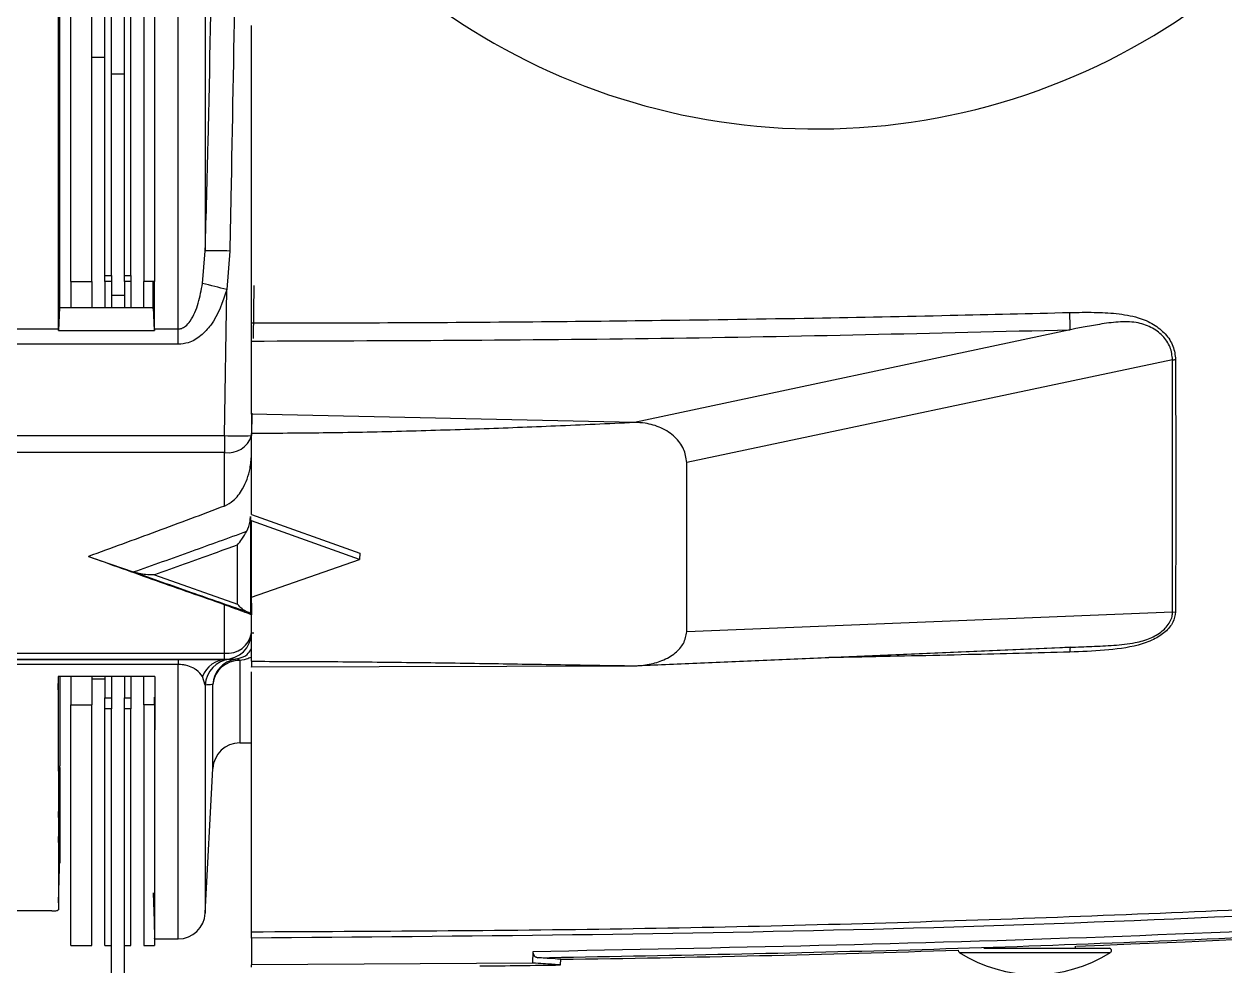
# Model space of a CAD drawing. Extents: x 11 to 120, y 2 to 94.
# Drawn here: x 89.089 to 91.848, y 37.097 to 39.26 of the extents above; entities that cross this region are included whole.
import ezdxf

# ---------------------------------------------------------------- set-up
doc = ezdxf.new("R2010")
doc.units = 0
doc.header["$MEASUREMENT"] = 0
doc.layers.add('OBJECT', color=7, linetype='CONTINUOUS')

msp = doc.modelspace()

# ---------------------------------------------------------------- linework, layer by layer
at = {"layer": 'OBJECT'}
for p, q in [((89.505, 40.4989), (89.505, 38.7391)), ((89.4431, 38.5595), (89.4431, 40.2281)), ((89.3882, 39.9622), (89.3882, 38.6689)), ((89.3342, 38.6826), (89.3342, 39.9077)), ((89.3642, 39.9289), (89.3642, 38.6689)), ((89.1677, 38.5595), (89.1677, 39.8967)), ((89.1704, 39.8966), (89.1704, 39.1428)), ((89.1964, 38.6689), (89.1964, 39.8959)), ((89.2444, 38.6689), (89.2444, 39.8947)), ((89.2744, 38.6826), (89.2744, 39.8939)), ((89.2893, 38.6826), (89.2893, 39.8951)), ((89.3193, 38.6826), (89.3193, 39.9002)), ((89.6113, 38.5733), (89.6113, 39.2563)), ((89.2444, 39.184), (89.2744, 39.184)), ((89.1705, 39.1433), (89.1704, 39.1428)), ((89.1705, 39.1433), (89.1704, 39.1433)), ((89.1705, 38.6057), (89.1705, 39.1433)), ((89.2893, 39.1457), (89.3193, 39.1457)), ((89.4988, 38.6639), (89.505, 38.7391)), ((89.5614, 38.7385), (89.5546, 38.6499)), ((89.1964, 38.6689), (89.2444, 38.6689)), ((89.1964, 38.6689), (89.1964, 38.6089)), ((89.2444, 38.6689), (89.2444, 38.6089)), ((89.2744, 38.6826), (89.2893, 38.6826)), ((89.2744, 38.6689), (89.2744, 38.6826)), ((89.2893, 38.6689), (89.2744, 38.6689)), ((89.2744, 38.6689), (89.2744, 38.6089)), ((89.2893, 38.6826), (89.2893, 38.6689)), ((89.2893, 38.6689), (89.2893, 38.6089)), ((89.3193, 38.6826), (89.3342, 38.6826)), ((89.3193, 38.6689), (89.3193, 38.6826)), ((89.3342, 38.6689), (89.3193, 38.6689)), ((89.3193, 38.6689), (89.3193, 38.6089)), ((89.3342, 38.6826), (89.3342, 38.6689)), ((89.3342, 38.6689), (89.3342, 38.6089)), ((89.3882, 38.6689), (89.3642, 38.6689)), ((89.3642, 38.6089), (89.3642, 38.6689)), ((89.3855, 38.6057), (89.3855, 38.6689)), ((89.3882, 38.5595), (89.3882, 38.6689)), ((89.2893, 38.6374), (89.3193, 38.6374)), ((89.5494, 38.3146), (89.5546, 38.6499)), ((89.6166, 38.6597), (89.6148, 38.5374)), ((89.1701, 38.6089), (89.1677, 38.556)), ((89.1701, 38.6089), (89.3859, 38.6089)), ((89.3882, 38.556), (89.3859, 38.6089)), ((88.5964, 38.5595), (89.1677, 38.5595)), ((89.1677, 38.5595), (89.1677, 38.556)), ((89.1677, 38.5559), (89.1677, 38.556)), ((89.1677, 38.5559), (89.3883, 38.5559)), ((89.3882, 38.5595), (89.4431, 38.5595)), ((89.3882, 38.5595), (89.3882, 38.556)), ((89.3882, 38.556), (89.3883, 38.5559)), ((89.4431, 38.5244), (89.4431, 38.5595)), ((91.4925, 38.5577), (90.4913, 38.3446)), ((89.6113, 38.364), (89.6113, 38.5317)), ((89.4431, 38.5244), (88.5964, 38.5244)), ((91.7278, 38.4887), (90.6113, 38.2531)), ((89.6121, 38.3663), (89.6113, 38.3146)), ((90.4913, 38.3446), (89.6113, 38.364)), ((88.5964, 38.3146), (89.5494, 38.3146)), ((89.5494, 38.3146), (89.5494, 38.276)), ((89.6113, 38.1336), (89.6113, 38.3195)), ((89.5494, 38.276), (88.5964, 38.276)), ((89.5494, 38.1529), (89.5494, 38.276)), ((90.6113, 37.8642), (90.6113, 38.2531)), ((89.6113, 38.1336), (89.8602, 38.0445)), ((89.8591, 38.0303), (89.6113, 38.119)), ((89.6113, 37.9438), (89.6113, 38.119)), ((89.5791, 37.9273), (89.579, 38.0635)), ((89.2363, 38.037), (89.3392, 38.0014)), ((89.6113, 37.9438), (89.8591, 38.0303)), ((89.8602, 38.0445), (89.8591, 38.0303)), ((89.3883, 37.9945), (89.5791, 37.9273)), ((89.5494, 37.815), (89.5494, 37.9262)), ((89.6113, 37.7963), (89.6113, 37.9433)), ((89.6113, 37.93), (89.6113, 37.9031)), ((91.7278, 37.9095), (90.6113, 37.8642)), ((91.7278, 37.9095), (91.7349, 37.91)), ((88.5964, 37.815), (89.5494, 37.815)), ((89.5494, 37.8008), (89.5494, 37.815)), ((90.4913, 37.786), (91.4925, 37.8284)), ((90.4996, 37.7865), (91.4865, 37.8284)), ((91.4927, 37.8284), (91.4803, 37.8282)), ((91.4925, 37.8284), (91.4927, 37.8284)), ((91.5003, 37.829), (91.5732, 37.8321)), ((89.5494, 37.8008), (88.5964, 37.8008)), ((88.5964, 37.8007), (89.4431, 37.8007)), ((89.4431, 37.7891), (88.5964, 37.7891)), ((89.4431, 37.8007), (89.4431, 37.7891)), ((89.4431, 37.1589), (89.4431, 37.7891)), ((89.5545, 37.8006), (89.5494, 37.8008)), ((89.5545, 37.8006), (89.5614, 37.8009)), ((89.5843, 37.7979), (89.5843, 37.6089)), ((89.6113, 37.7834), (90.4913, 37.786)), ((89.3889, 37.7612), (89.1671, 37.7612)), ((89.1671, 37.7307), (89.1679, 37.7612)), ((89.1705, 37.7612), (89.1705, 37.5561)), ((89.1964, 37.7612), (89.1964, 37.6961)), ((89.2444, 37.7612), (89.2444, 37.6961)), ((89.2444, 37.7561), (89.2744, 37.7561)), ((89.2744, 37.7612), (89.2744, 37.7124)), ((89.2893, 37.7612), (89.2893, 37.7124)), ((89.3193, 37.7612), (89.3193, 37.7124)), ((89.3342, 37.7612), (89.3342, 37.7124)), ((89.3642, 37.6961), (89.3642, 37.7612)), ((89.505, 37.7418), (89.4988, 37.7612)), ((89.6113, 37.1752), (89.6113, 37.7722)), ((89.505, 37.7418), (89.505, 37.2177)), ((89.5224, 37.5501), (89.5224, 37.7429)), ((89.2744, 37.7124), (89.2893, 37.7124)), ((89.2744, 37.6872), (89.2744, 37.7124)), ((89.2893, 37.7124), (89.2893, 37.6872)), ((89.3193, 37.7124), (89.3342, 37.7124)), ((89.3193, 37.6872), (89.3193, 37.7124)), ((89.3342, 37.7124), (89.3342, 37.6872)), ((89.3882, 37.6961), (89.3882, 37.7141)), ((89.1964, 37.6961), (89.2444, 37.6961)), ((89.1964, 37.1439), (89.1964, 37.6961)), ((89.2444, 37.1439), (89.2444, 37.6961)), ((89.2893, 37.6872), (89.2744, 37.6872)), ((89.2744, 37.1439), (89.2744, 37.6872)), ((89.2893, 37.1754), (89.2893, 37.6872)), ((89.3342, 37.6872), (89.3193, 37.6872)), ((89.3193, 37.1754), (89.3193, 37.6872)), ((89.3342, 37.1439), (89.3342, 37.6872)), ((89.3882, 37.6961), (89.3642, 37.6961)), ((89.3642, 37.6961), (89.3642, 37.1439)), ((89.3882, 37.6961), (89.3882, 37.1439)), ((89.5843, 37.6089), (89.6113, 37.6089)), ((89.1675, 37.4377), (89.1705, 37.5525)), ((89.1705, 37.5525), (89.1705, 37.5561)), ((89.505, 37.2177), (89.5224, 37.5501)), ((89.1675, 37.3805), (89.1705, 37.4932)), ((89.1705, 37.4932), (89.1705, 37.4893)), ((89.1705, 37.4894), (89.1705, 37.3491)), ((89.1705, 37.4894), (89.1705, 37.4894)), ((89.1677, 37.2414), (89.1705, 37.3491)), ((89.1705, 37.3491), (89.1705, 37.3457)), ((89.1526, 37.2229), (88.9927, 37.2229)), ((89.2893, 36.9939), (89.2893, 37.1754)), ((89.3193, 36.9939), (89.3193, 37.1754)), ((89.3882, 37.1589), (89.4431, 37.1589)), ((89.6113, 37.1606), (89.6113, 37.0992)), ((89.1964, 37.1439), (89.2444, 37.1439)), ((89.2744, 37.1439), (89.2893, 37.1439)), ((89.3193, 37.1439), (89.3342, 37.1439)), ((89.3642, 37.1439), (89.3882, 37.1439)), ((90.258, 37.1032), (90.2584, 37.1301)), ((91.2375, 37.1279), (91.5852, 37.1279)), ((91.294, 37.1372), (91.5825, 37.1372)), ((91.5051, 37.1372), (91.5051, 37.1423)), ((90.258, 37.1032), (89.6113, 37.0992)), ((89.6113, 37.0939), (89.6113, 37.0992)), ((90.3213, 37.0989), (90.3217, 37.1119)), ((90.3213, 37.0989), (90.3217, 37.1119)), ((90.3213, 37.0989), (90.3213, 37.0989))]:
    msp.add_line(p, q, dxfattribs=at)
at = {"layer": 'OBJECT', "flags": 128}
msp.add_lwpolyline([(89.3855, 37.2647), (89.3872, 37.1994), (89.3882, 37.1608)], dxfattribs=at)
at = {"layer": 'OBJECT'}
for centre, radius, start, end in [((90.9113, 40.5189), 1.5, 209.9264, 65.3757), ((89.5233, 37.8041), 0.9352, 87.6687, 91.1252), ((89.0917, 36.9289), 1.7821, 74.9464, 76.7952), ((89.5797, 39.2449), 0.9309, 268.134, 271.9495), ((89.5582, 38.3309), 0.0556, 260.8356, 342.9673), ((89.5554, 37.8714), 0.0568, 263.852, 349.9204), ((89.5494, 37.8627), 0.062, 270.0041, 358.8485), ((89.5551, 37.7407), 0.0599, 90.5711, 160.0609), ((89.5669, 37.7391), 0.062, 95.1282, 177.4892), ((89.5843, 37.7399), 0.062, 99.0486, 177.2), ((89.5825, 37.7376), 0.0603, 88.2793, 174.8878), ((89.5757, 37.7884), 0.0128, 47.8726, 95.1742), ((89.5843, 37.5469), 0.062, 90, 177), ((89.6113, 87.7669), 50.66, 272.14427, 276.67316), ((89.4431, 37.2209), 0.062, 270, 357), ((89.6113, 87.7669), 50.66, 270.80341, 271.83692), ((91.2402, 37.1322), 0.005, 170.9719, 237.4319), ((91.4113, 37.4001), 0.323, 237.4319, 302.5681), ((91.5825, 37.1322), 0.005, 302.5681, 90), ((89.6113, 87.7539), 50.66, 270.59378, 270.80303)]:
    msp.add_arc(centre, radius, start, end, dxfattribs=at)
for centre, major_axis, ratio, start_param, end_param in [((89.1496, 38.5233), (0.0113, 0.0619), 0.229686, 5.307789, 5.376787), ((89.4064, 38.5233), (-0.0113, 0.0619), 0.229753, 0.906371, 0.975369)]:
    msp.add_ellipse(centre, major_axis=major_axis, ratio=ratio, start_param=start_param, end_param=end_param, dxfattribs=at)
for points, knots in [([(89.505, 38.7391), (89.5072, 38.8217), (89.5141, 39.0791), (89.519, 39.3365), (89.5224, 39.5112)], [0, 0, 0, 0, 0.321064, 1, 1, 1, 1]), ([(89.5746, 39.5113), (89.574, 39.47), (89.5713, 39.2634), (89.5668, 39.0058), (89.5624, 38.7895), (89.5614, 38.7385)], [0, 0, 0, 0, 0.160413, 0.802068, 1, 1, 1, 1]), ([(89.4431, 38.5595), (89.4457, 38.5598), (89.4516, 38.5604), (89.4615, 38.5667), (89.4771, 38.585), (89.4903, 38.6191), (89.496, 38.6489), (89.4988, 38.6639)], [0, 0, 0, 0, 0.061062, 0.137017, 0.26687, 0.630193, 1, 1, 1, 1]), ([(89.5546, 38.6499), (89.5448, 38.621), (89.5315, 38.5816), (89.4957, 38.5431), (89.4694, 38.527), (89.4507, 38.5251), (89.4431, 38.5244)], [0, 0, 0, 0, 0.500751, 0.686143, 0.873077, 1, 1, 1, 1]), ([(89.6113, 38.5733), (89.7159, 38.5735), (89.9249, 38.5737), (90.2383, 38.5758), (90.5646, 38.5793), (90.8908, 38.5842), (91.2042, 38.5903), (91.4003, 38.5951), (91.4919, 38.5974)], [0, 0, 0, 0, 0.166677, 0.333344, 0.500001, 0.687097, 0.853763, 1, 1, 1, 1]), ([(91.4919, 38.5974), (91.5105, 38.5977), (91.546, 38.5983), (91.5988, 38.5958), (91.6458, 38.5879), (91.6848, 38.5716), (91.7125, 38.5487), (91.731, 38.5205), (91.7336, 38.4996), (91.7349, 38.4891)], [0, 0, 0, 0, 0.175155, 0.335953, 0.499736, 0.628069, 0.749937, 0.875048, 1, 1, 1, 1]), ([(91.4927, 38.5577), (91.4925, 38.5648), (91.4921, 38.579), (91.492, 38.5913), (91.4919, 38.5974)], [0, 0, 0, 0, 0.499996, 1, 1, 1, 1]), ([(89.6113, 38.5317), (89.6113, 38.5355), (89.6113, 38.5461), (89.6113, 38.5608), (89.6113, 38.5699), (89.6113, 38.5733)], [0, 0, 0, 0, 0.263885, 0.7231, 1, 1, 1, 1]), ([(89.6113, 38.5317), (89.925, 38.5328), (90.5522, 38.535), (91.1791, 38.5501), (91.4925, 38.5577)], [0, 0, 0, 0, 0.499998, 1, 1, 1, 1]), ([(91.7278, 38.4887), (91.7267, 38.4985), (91.7243, 38.5182), (91.7064, 38.5446), (91.6793, 38.5648), (91.6431, 38.5762), (91.6022, 38.5765), (91.5617, 38.5706), (91.5294, 38.5648), (91.507, 38.5605), (91.497, 38.5586), (91.4927, 38.5577)], [0, 0, 0, 0, 0.123068, 0.246586, 0.369053, 0.491538, 0.630311, 0.772463, 0.899411, 0.955665, 1, 1, 1, 1]), ([(91.7278, 38.4887), (91.729, 38.4888), (91.7313, 38.489), (91.7337, 38.4891), (91.7349, 38.4891)], [0, 0, 0, 0, 0.5, 1, 1, 1, 1]), ([(91.7278, 37.9095), (91.7278, 37.997), (91.7278, 38.172), (91.7278, 38.3831), (91.7278, 38.4887)], [0, 0, 0, 0, 0.499778, 1, 1, 1, 1]), ([(91.7349, 38.4891), (91.7349, 38.3836), (91.735, 38.1726), (91.7349, 37.9975), (91.7349, 37.91)], [0, 0, 0, 0, 0.500002, 1, 1, 1, 1]), ([(89.6113, 38.364), (89.6113, 38.3572), (89.6113, 38.3437), (89.6113, 38.3286), (89.6113, 38.3214), (89.6113, 38.3195)], [0, 0, 0, 0, 0.425025, 0.850048, 1, 1, 1, 1]), ([(90.4913, 38.3446), (90.4309, 38.3418), (90.3123, 38.3363), (90.1338, 38.3294), (89.9558, 38.3239), (89.7811, 38.3202), (89.6663, 38.3197), (89.6113, 38.3195)], [0, 0, 0, 0, 0.206023, 0.404822, 0.608638, 0.812834, 1, 1, 1, 1]), ([(90.6113, 38.2531), (90.6098, 38.2635), (90.6068, 38.2843), (90.5856, 38.3126), (90.5545, 38.3334), (90.5208, 38.3435), (90.4996, 38.3443), (90.4913, 38.3446)], [0, 0, 0, 0, 0.217935, 0.435232, 0.661573, 0.868603, 1, 1, 1, 1]), ([(89.5494, 38.1529), (89.5563, 38.1567), (89.5731, 38.1658), (89.5944, 38.1958), (89.6085, 38.2324), (89.6106, 38.2596), (89.6113, 38.27)], [0, 0, 0, 0, 0.173965, 0.419974, 0.778927, 1, 1, 1, 1]), ([(89.5494, 38.1529), (89.5233, 38.143), (89.4711, 38.1233), (89.3667, 38.0845), (89.2885, 38.056), (89.2363, 38.037)], [0, 0, 0, 0, 0.250124, 0.500247, 1, 1, 1, 1]), ([(89.6003, 38.095), (89.6034, 38.1024), (89.608, 38.1132), (89.6087, 38.125), (89.6089, 38.1288)], [0, 0, 0, 0, 0.681912, 1, 1, 1, 1]), ([(89.6089, 38.1288), (89.609, 38.097), (89.6091, 38.0203), (89.6091, 37.9485), (89.6092, 37.9064)], [0, 0, 0, 0, 0.413967, 1, 1, 1, 1]), ([(89.3392, 38.0014), (89.384, 38.0172), (89.4711, 38.048), (89.5581, 38.0796), (89.6003, 38.095)], [0, 0, 0, 0, 0.515589, 1, 1, 1, 1]), ([(89.579, 38.0635), (89.579, 38.0636), (89.5825, 38.0677), (89.5899, 38.0772), (89.5967, 38.0888), (89.6003, 38.095)], [0, 0, 0, 0, 0.0055, 0.474179, 1, 1, 1, 1]), ([(89.579, 38.0635), (89.5612, 38.057), (89.4976, 38.0338), (89.434, 38.0109), (89.3883, 37.9945)], [0, 0, 0, 0, 0.2808138, 1, 1, 1, 1]), ([(89.5494, 37.9262), (89.4972, 37.9444), (89.3929, 37.9806), (89.2885, 38.0182), (89.2363, 38.037)], [0, 0, 0, 0, 0.499973, 1, 1, 1, 1]), ([(89.3883, 37.9945), (89.3882, 37.9945), (89.3814, 37.9945), (89.3645, 37.9951), (89.3486, 37.999), (89.3392, 38.0014)], [0, 0, 0, 0, 0.004832, 0.40487, 1, 1, 1, 1]), ([(89.6005, 37.91), (89.5583, 37.9245), (89.4712, 37.9546), (89.3841, 37.9854), (89.3392, 38.0014)], [0, 0, 0, 0, 0.4842849, 1, 1, 1, 1]), ([(89.5494, 37.9262), (89.5563, 37.9238), (89.5731, 37.918), (89.5944, 37.9102), (89.6085, 37.9047), (89.6106, 37.9035), (89.6113, 37.9031)], [0, 0, 0, 0, 0.1739661, 0.4199742, 0.7789256, 1, 1, 1, 1]), ([(89.6005, 37.91), (89.5969, 37.912), (89.5901, 37.9157), (89.5827, 37.9233), (89.5792, 37.9273), (89.5791, 37.9273)], [0, 0, 0, 0, 0.521478, 0.994508, 1, 1, 1, 1]), ([(89.6092, 37.9064), (89.6084, 37.9068), (89.6071, 37.9075), (89.6021, 37.9094), (89.6005, 37.91)], [0, 0, 0, 0, 0.67796, 1, 1, 1, 1]), ([(91.7349, 37.91), (91.7336, 37.9019), (91.7309, 37.8856), (91.7123, 37.8635), (91.6847, 37.8453), (91.6376, 37.8287), (91.571, 37.8204), (91.5183, 37.8184), (91.4919, 37.8175)], [0, 0, 0, 0, 0.125022, 0.250259, 0.372598, 0.500558, 0.75017, 1, 1, 1, 1]), ([(91.4927, 37.8284), (91.5092, 37.8291), (91.5425, 37.8305), (91.592, 37.8328), (91.6384, 37.8371), (91.6713, 37.8465), (91.6914, 37.8565), (91.7037, 37.8651), (91.7143, 37.8753), (91.7222, 37.8866), (91.7271, 37.8984), (91.7276, 37.9061), (91.7278, 37.9095)], [0, 0, 0, 0, 0.167654, 0.336418, 0.499288, 0.624454, 0.681334, 0.749951, 0.80526, 0.875043, 0.945879, 1, 1, 1, 1]), ([(90.4913, 37.786), (90.4952, 37.7861), (90.5051, 37.7864), (90.5269, 37.7892), (90.5568, 37.7973), (90.5859, 37.8144), (90.6067, 37.8375), (90.6098, 37.8551), (90.6113, 37.8642)], [0, 0, 0, 0, 0.061294, 0.157977, 0.353026, 0.568966, 0.7756, 1, 1, 1, 1]), ([(89.6113, 37.8615), (89.612, 37.8615), (89.6139, 37.8614), (89.6155, 37.8614), (89.6165, 37.8613)], [0, 0, 0, 0, 0.367336, 1, 1, 1, 1]), ([(89.5746, 37.8011), (89.5783, 37.802), (89.5944, 37.8059), (89.6043, 37.8141), (89.6091, 37.8217), (89.6113, 37.8252)], [0, 0, 0, 0, 0.142491, 0.608093, 1, 1, 1, 1]), ([(91.4919, 37.8175), (91.4142, 37.8155), (91.2492, 37.8112), (91.0616, 37.8069), (90.9518, 37.8049), (90.9292, 37.8045)], [0, 0, 0, 0, 0.414648, 0.879416, 1, 1, 1, 1]), ([(91.4927, 37.8284), (91.4925, 37.8284), (91.4921, 37.8282), (91.492, 37.8211), (91.4919, 37.8175)], [0, 0, 0, 0, 0.499995, 1, 1, 1, 1]), ([(89.4431, 37.8007), (89.453, 37.8007), (89.4728, 37.8007), (89.5025, 37.8007), (89.5342, 37.8007), (89.5468, 37.8007), (89.5545, 37.8006)], [0, 0, 0, 0, 0.1679411, 0.334633, 0.5944455, 1, 1, 1, 1]), ([(89.4988, 37.7612), (89.4951, 37.7663), (89.49, 37.7733), (89.4758, 37.7821), (89.465, 37.7864), (89.4527, 37.7886), (89.4466, 37.789), (89.4436, 37.7891), (89.4431, 37.7891)], [0, 0, 0, 0, 0.476054, 0.640496, 0.854535, 0.926507, 0.987724, 1, 1, 1, 1]), ([(89.5614, 37.8009), (89.5622, 37.8009), (89.5666, 37.8009), (89.5711, 37.801), (89.574, 37.8011), (89.5746, 37.8011)], [0, 0, 0, 0, 0.169099, 0.845499, 1, 1, 1, 1]), ([(89.6113, 37.8061), (89.6088, 37.8048), (89.6018, 37.8012), (89.591, 37.7992), (89.5843, 37.7979)], [0, 0, 0, 0, 0.372713, 1, 1, 1, 1]), ([(89.6113, 37.7963), (89.6663, 37.7962), (89.7811, 37.7959), (89.9558, 37.7941), (90.1338, 37.7917), (90.3122, 37.7888), (90.4309, 37.7869), (90.4913, 37.786)], [0, 0, 0, 0, 0.1871445, 0.3913482, 0.5951248, 0.793954, 1, 1, 1, 1]), ([(89.6113, 37.7963), (89.6113, 37.7926), (89.6113, 37.7852), (89.6113, 37.7825), (89.6113, 37.7832), (89.6113, 37.7834)], [0, 0, 0, 0, 0.425023, 0.850044, 1, 1, 1, 1]), ([(89.1671, 37.7612), (89.1671, 37.7591), (89.1671, 37.755), (89.1671, 37.7488), (89.1671, 37.7427), (89.1671, 37.7367), (89.1671, 37.7327), (89.1671, 37.7307)], [0, 0, 0, 0, 0.204305, 0.403229, 0.602155, 0.801079, 1, 1, 1, 1]), ([(89.3889, 37.7612), (89.3888, 37.7598), (89.3888, 37.7052), (89.3887, 37.6042), (89.3885, 37.4735), (89.3884, 37.3634), (89.3883, 37.2762), (89.3883, 37.2123), (89.3882, 37.1735), (89.3882, 37.1566), (89.3882, 37.1602), (89.3882, 37.1608)], [0, 0, 0, 0, 0.003726, 0.140442, 0.277158, 0.417846, 0.558534, 0.69525, 0.831966, 0.972654, 1, 1, 1, 1]), ([(89.1671, 37.7307), (89.1672, 37.7024), (89.1672, 37.646), (89.1674, 37.5441), (89.1674, 37.48), (89.1675, 37.4377)], [0, 0, 0, 0, 0.25383, 0.507659, 1, 1, 1, 1]), ([(89.5224, 37.7429), (89.5208, 37.7428), (89.516, 37.7424), (89.5093, 37.7421), (89.505, 37.7418)], [0, 0, 0, 0, 0.33844, 1, 1, 1, 1]), ([(89.1705, 37.5525), (89.1705, 37.5473), (89.1705, 37.537), (89.1705, 37.5169), (89.1705, 37.5027), (89.1705, 37.4932)], [0, 0, 0, 0, 0.250102, 0.500204, 1, 1, 1, 1]), ([(89.6113, 37.1752), (89.895, 37.1765), (90.4602, 37.1792), (91.3046, 37.2012), (92.1521, 37.2364), (93.0059, 37.2864), (93.8575, 37.3512), (94.689, 37.4276), (95.232, 37.4887), (95.4983, 37.5187)], [0, 0, 0, 0, 0.144222, 0.287378, 0.429468, 0.575454, 0.722208, 0.863723, 1, 1, 1, 1]), ([(95.5, 37.5043), (95.0111, 37.4511), (94.0332, 37.3446), (92.5611, 37.2402), (91.0869, 37.1727), (90.1032, 37.1647), (89.6113, 37.1606)], [0, 0, 0, 0, 0.249972, 0.5, 0.749997, 1, 1, 1, 1]), ([(90.2584, 37.1301), (90.6959, 37.1389), (91.5711, 37.1565), (92.8823, 37.2267), (94.1915, 37.3262), (95.0616, 37.4216), (95.4966, 37.4693)], [0, 0, 0, 0, 0.250003, 0.5, 0.750017, 1, 1, 1, 1]), ([(90.2682, 37.1156), (90.5629, 37.1209), (91.1488, 37.1314), (92.022, 37.1664), (92.9023, 37.2156), (93.7816, 37.2809), (94.6521, 37.3598), (95.22, 37.4236), (95.4983, 37.4548)], [0, 0, 0, 0, 0.168616, 0.33527, 0.499962, 0.673057, 0.839737, 1, 1, 1, 1]), ([(89.1675, 37.4377), (89.1675, 37.4326), (89.1675, 37.4226), (89.1675, 37.4033), (89.1675, 37.3896), (89.1675, 37.3805)], [0, 0, 0, 0, 0.251493, 0.502986, 1, 1, 1, 1]), ([(89.1675, 37.3805), (89.1675, 37.3665), (89.1676, 37.3385), (89.1676, 37.2893), (89.1676, 37.2605), (89.1677, 37.2414)], [0, 0, 0, 0, 0.251571, 0.503141, 1, 1, 1, 1]), ([(89.1705, 37.3457), (89.1705, 37.3451), (89.1705, 37.3428), (89.1705, 37.3384), (89.1705, 37.3347), (89.1705, 37.3326)], [0, 0, 0, 0, 0.124522, 0.499558, 1, 1, 1, 1]), ([(89.1677, 37.2414), (89.1677, 37.2397), (89.1677, 37.2364), (89.1677, 37.2312), (89.1677, 37.2278), (89.1677, 37.2259)], [0, 0, 0, 0, 0.312019, 0.624039, 1, 1, 1, 1]), ([(89.1526, 37.2229), (89.1543, 37.223), (89.1576, 37.223), (89.1621, 37.2235), (89.1655, 37.2243), (89.1674, 37.2251), (89.1676, 37.2257), (89.1677, 37.2259)], [0, 0, 0, 0, 0.210613, 0.421164, 0.633532, 0.848978, 1, 1, 1, 1]), ([(89.6113, 37.1606), (89.6113, 37.1623), (89.6113, 37.1648), (89.6113, 37.1678), (89.6113, 37.1699), (89.6113, 37.1717), (89.6113, 37.1731), (89.6113, 37.1746), (89.6113, 37.175), (89.6113, 37.1752)], [0, 0, 0, 0, 0.226967, 0.339208, 0.451479, 0.563734, 0.675982, 0.788244, 1, 1, 1, 1]), ([(90.2682, 37.1156), (90.2675, 37.1157), (90.2661, 37.1159), (90.2642, 37.117), (90.2626, 37.1184), (90.2608, 37.1206), (90.2595, 37.1232), (90.2585, 37.1267), (90.2584, 37.1287), (90.2584, 37.1301)], [0, 0, 0, 0, 0.152013, 0.292181, 0.422093, 0.539464, 0.752408, 0.836068, 1, 1, 1, 1]), ([(90.3213, 37.0989), (90.3173, 37.0992), (90.3097, 37.0999), (90.2743, 37.1022), (90.258, 37.1032)], [0, 0, 0, 0, 0.541514, 1, 1, 1, 1]), ([(90.3217, 37.1119), (90.3176, 37.1122), (90.3108, 37.1128), (90.2805, 37.1148), (90.2682, 37.1156)], [0, 0, 0, 0, 0.593383, 1, 1, 1, 1])]:
    msp.add_open_spline(points, degree=3, knots=knots, dxfattribs=at)

doc.saveas('drawing.dxf')
